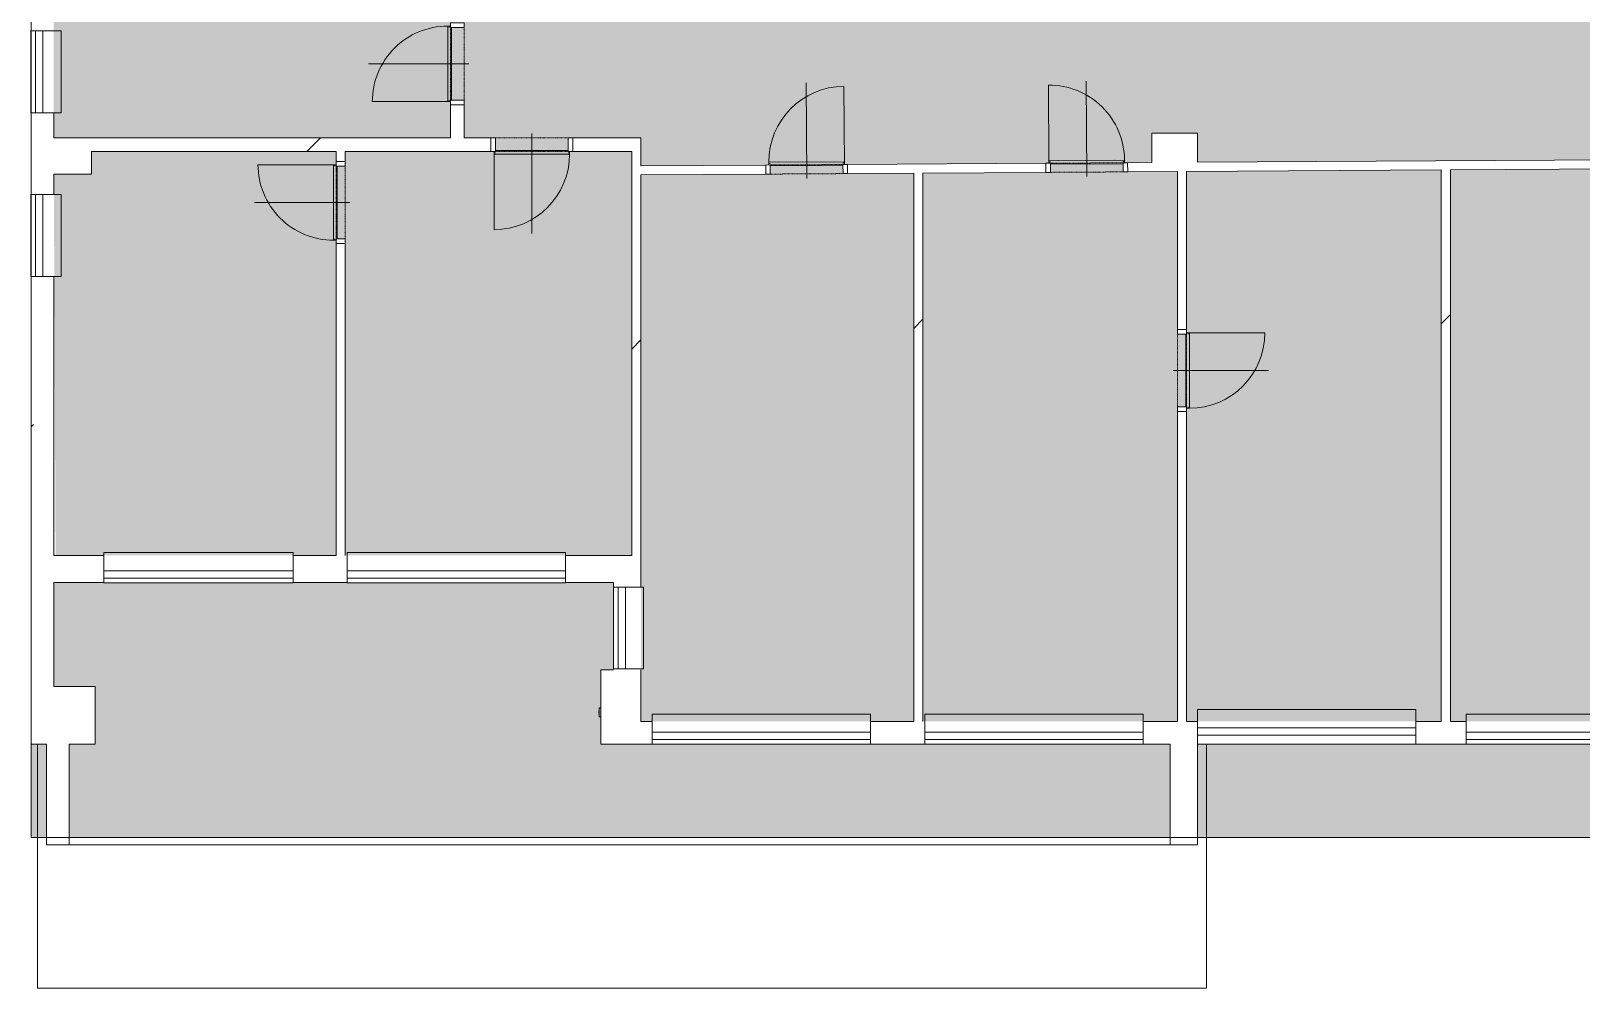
# Model space of a CAD drawing. Header units: millimetres. Extents: x 46521 to 256645, y -45352 to 20466.
# Drawn here: x 126568 to 143610, y -30617 to -20089 of the extents above; entities that cross this region are included whole.
import ezdxf

# ---------------------------------------------------------------- set-up
doc = ezdxf.new("R2010")
doc.units = ezdxf.units.MM
doc.linetypes.add('Čerchovaná se dvěma tečkami', pattern=[2.59, 1, -0.53, 0, -0.53, 0, -0.53])
for name, color, linetype, lineweight in [('A-DETL-GENF', 92, 'Continuous', 13), ('A-DETL-THIN', 151, 'Continuous', 13), ('A-DOOR', 31, 'Continuous', 13), ('A-DOOR-FRAM', 31, 'Continuous', 9), ('A-FLOR', 192, 'Continuous', 13), ('A-GENM', 13, 'Continuous', 13), ('A-GLAZ', 151, 'Continuous', 13), ('A-WALL', 113, 'Continuous', 13), ('A-WALL-PATT', 111, 'Continuous', 9), ('S-COLS', 52, 'Continuous', 13)]:
    doc.layers.add(name, color=color, linetype=linetype, lineweight=lineweight)
pattern_1 = [(45, (128025, 0), (-7184.2, 7184.2), []), (45, (130898, -3e-12), (-7184.2, 7184.2), []), (45, (136646, -7e-12), (-4310.5, 10058), [4064, -2032, 67.1, -1964.9])]

# ---------------------------------------------------------------- blocks, each defined once
blk = doc.blocks.new('DVERE_1k_oblozka - DD03_01_800x1970_koupelna-1549495-Mapka _ závislý 10')
at = {"layer": 'A-DOOR', "lineweight": 9}
for p, q in [((-415, 47), (-415, 907)), ((0, -103), (0, 947)), ((-400, 47), (-450, 47)), ((-450, 47), (-450, -53)), ((415, 77), (-415, 77)), ((-415, 77), (-415, 62)), ((-415, 62), (-400, 62)), ((-400, -53), (-400, 47)), ((-400, 37), (400, 37)), ((305, 77), (-305, 77)), ((400, 37), (400, 62)), ((400, 62), (415, 62)), ((450, 47), (400, 47)), ((400, 47), (400, -53)), ((415, 62), (415, 77)), ((415, 77), (415, 47)), ((450, -53), (450, 47)), ((-450, -53), (-400, -53)), ((400, -53), (450, -53))]:
    blk.add_line(p, q, dxfattribs=at)
at = {"layer": 'A-DOOR', "linetype": 'Čerchovaná se dvěma tečkami', "lineweight": 9}
for p, q in [((-400, 47), (400, 47)), ((-400, -53), (400, -53))]:
    blk.add_line(p, q, dxfattribs=at)
at = {"layer": 'A-DOOR', "lineweight": 9}
blk.add_arc((-415, 77), 830, 360, 90, dxfattribs=at)
at = {"layer": 'A-DOOR-FRAM'}
for p, q in [((-400, 47), (-450, 47)), ((-400, -53), (-400, 47)), ((400, 47), (400, -53)), ((400, 47), (450, 47)), ((-450, -53), (-400, -53)), ((450, -53), (400, -53))]:
    blk.add_line(p, q, dxfattribs=at)
blk = doc.blocks.new('DVERE_1k_oblozka - DD03_01_800x1970_koupelna-1549491-Mapka _ závislý 10')
at = {"layer": 'A-DOOR', "lineweight": 9}
for p, q in [((-450, 53), (-400, 53)), ((-450, -47), (-450, 53)), ((-400, 53), (-400, -47)), ((0, 103), (0, -947)), ((400, 53), (450, 53)), ((400, -47), (400, 53)), ((450, 53), (450, -47)), ((-400, -47), (-450, -47)), ((-415, -47), (-415, -907)), ((-415, -62), (-400, -62)), ((-415, -77), (-415, -62)), ((415, -77), (-415, -77)), ((-400, -37), (400, -37)), ((305, -77), (-305, -77)), ((450, -47), (400, -47)), ((400, -62), (415, -62)), ((415, -77), (415, -47)), ((415, -62), (415, -77))]:
    blk.add_line(p, q, dxfattribs=at)
at = {"layer": 'A-DOOR', "linetype": 'Čerchovaná se dvěma tečkami', "lineweight": 9}
for p, q in [((-400, 53), (400, 53)), ((-400, -47), (400, -47))]:
    blk.add_line(p, q, dxfattribs=at)
at = {"layer": 'A-DOOR', "lineweight": 9}
blk.add_arc((-415, -77), 830, 270, 0, dxfattribs=at)
at = {"layer": 'A-DOOR-FRAM'}
for p, q in [((-450, 53), (-400, 53)), ((-400, 53), (-400, -47)), ((400, -47), (400, 53)), ((450, 53), (400, 53)), ((-400, -47), (-450, -47)), ((400, -47), (450, -47))]:
    blk.add_line(p, q, dxfattribs=at)
blk = doc.blocks.new('DVERE_1k_oblozka - DD03_01_800x1970_koupelna-1549494-Mapka _ závislý 10')
at = {"layer": 'A-DOOR', "lineweight": 9}
for p, q in [((-450, 78), (-400, 78)), ((-450, -72), (-450, 78)), ((-400, 78), (-400, -72)), ((0, 128), (0, -972)), ((400, 78), (450, 78)), ((400, -72), (400, 78)), ((450, 78), (450, -72)), ((-400, -72), (-450, -72)), ((-415, -72), (-415, -932)), ((-415, -87), (-400, -87)), ((-415, -102), (-415, -87)), ((415, -102), (-415, -102)), ((-400, -62), (400, -62)), ((305, -102), (-305, -102)), ((450, -72), (400, -72)), ((400, -87), (415, -87)), ((415, -102), (415, -72)), ((415, -87), (415, -102))]:
    blk.add_line(p, q, dxfattribs=at)
at = {"layer": 'A-DOOR', "linetype": 'Čerchovaná se dvěma tečkami', "lineweight": 9}
for p, q in [((-400, 78), (400, 78)), ((-400, -72), (400, -72))]:
    blk.add_line(p, q, dxfattribs=at)
at = {"layer": 'A-DOOR', "lineweight": 9}
blk.add_arc((-415, -102), 830, 270, 0, dxfattribs=at)
at = {"layer": 'A-DOOR-FRAM'}
for p, q in [((-450, 78), (-400, 78)), ((-400, 78), (-400, -72)), ((400, -72), (400, 78)), ((450, 78), (400, 78)), ((-400, -72), (-450, -72)), ((400, -72), (450, -72))]:
    blk.add_line(p, q, dxfattribs=at)
blk = doc.blocks.new('DVERE_1k_oblozka - DD03_01_800x1970_koupelna-1549493-Mapka _ závislý 10')
at = {"layer": 'A-DOOR', "lineweight": 9}
for p, q in [((-415, 72), (-415, 932)), ((0, -128), (0, 972)), ((-400, 72), (-450, 72)), ((-450, 72), (-450, -78)), ((415, 102), (-415, 102)), ((-415, 102), (-415, 87)), ((-415, 87), (-400, 87)), ((-400, -78), (-400, 72)), ((-400, 62), (400, 62)), ((305, 102), (-305, 102)), ((400, 87), (415, 87)), ((450, 72), (400, 72)), ((400, 72), (400, -78)), ((415, 87), (415, 102)), ((415, 102), (415, 72)), ((450, -78), (450, 72)), ((-450, -78), (-400, -78)), ((400, -78), (450, -78))]:
    blk.add_line(p, q, dxfattribs=at)
at = {"layer": 'A-DOOR', "linetype": 'Čerchovaná se dvěma tečkami', "lineweight": 9}
for p, q in [((-400, 72), (400, 72)), ((-400, -78), (400, -78))]:
    blk.add_line(p, q, dxfattribs=at)
at = {"layer": 'A-DOOR', "lineweight": 9}
blk.add_arc((-415, 102), 830, 360, 90, dxfattribs=at)
at = {"layer": 'A-DOOR-FRAM'}
for p, q in [((-400, 72), (-450, 72)), ((-400, -78), (-400, 72)), ((400, 72), (400, -78)), ((400, 72), (450, 72)), ((-450, -78), (-400, -78)), ((450, -78), (400, -78))]:
    blk.add_line(p, q, dxfattribs=at)
blk = doc.blocks.new('DVERE_1k_oblozka - DD03_01_800x1970_koupelna-1549492-Mapka _ závislý 10')
at = {"layer": 'A-DOOR', "lineweight": 9}
for p, q in [((-450, 53), (-400, 53)), ((-450, -47), (-450, 53)), ((-400, 53), (-400, -47)), ((0, 103), (0, -947)), ((400, 53), (450, 53)), ((400, -47), (400, 53)), ((450, 53), (450, -47)), ((-400, -47), (-450, -47)), ((-415, -47), (-415, -907)), ((-415, -62), (-400, -62)), ((-415, -77), (-415, -62)), ((415, -77), (-415, -77)), ((-400, -37), (400, -37)), ((305, -77), (-305, -77)), ((450, -47), (400, -47)), ((400, -62), (415, -62)), ((415, -77), (415, -47)), ((415, -62), (415, -77))]:
    blk.add_line(p, q, dxfattribs=at)
at = {"layer": 'A-DOOR', "linetype": 'Čerchovaná se dvěma tečkami', "lineweight": 9}
for p, q in [((-400, 53), (400, 53)), ((-400, -47), (400, -47))]:
    blk.add_line(p, q, dxfattribs=at)
at = {"layer": 'A-DOOR', "lineweight": 9}
blk.add_arc((-415, -77), 830, 270, 0, dxfattribs=at)
at = {"layer": 'A-DOOR-FRAM'}
for p, q in [((-450, 53), (-400, 53)), ((-400, 53), (-400, -47)), ((400, -47), (400, 53)), ((450, 53), (400, 53)), ((-400, -47), (-450, -47)), ((400, -47), (450, -47))]:
    blk.add_line(p, q, dxfattribs=at)
blk = doc.blocks.new('DVERE_1k_oblozka - DD03_01_800x1970_koupelna-1549498-Mapka _ závislý 10')
at = {"layer": 'A-DOOR', "lineweight": 9}
for p, q in [((-415, 47), (-415, 907)), ((0, -103), (0, 947)), ((-400, 47), (-450, 47)), ((-450, 47), (-450, -53)), ((415, 77), (-415, 77)), ((-415, 77), (-415, 62)), ((-415, 62), (-400, 62)), ((-400, -53), (-400, 47)), ((-400, 37), (400, 37)), ((305, 77), (-305, 77)), ((400, 62), (415, 62)), ((450, 47), (400, 47)), ((400, 47), (400, -53)), ((415, 62), (415, 77)), ((415, 77), (415, 47)), ((450, -53), (450, 47)), ((-450, -53), (-400, -53)), ((400, -53), (450, -53))]:
    blk.add_line(p, q, dxfattribs=at)
at = {"layer": 'A-DOOR', "linetype": 'Čerchovaná se dvěma tečkami', "lineweight": 9}
for p, q in [((-400, 47), (400, 47)), ((-400, -53), (400, -53))]:
    blk.add_line(p, q, dxfattribs=at)
at = {"layer": 'A-DOOR', "lineweight": 9}
blk.add_arc((-415, 77), 830, 360, 90, dxfattribs=at)
at = {"layer": 'A-DOOR-FRAM'}
for p, q in [((-400, 47), (-450, 47)), ((-400, -53), (-400, 47)), ((400, 47), (400, -53)), ((400, 47), (450, 47)), ((-450, -53), (-400, -53)), ((450, -53), (400, -53))]:
    blk.add_line(p, q, dxfattribs=at)
blk = doc.blocks.new('OKNO_2k_nadsvetlik - OKNO_2k_nadsvetlik 2400 x 1850-V111-Mapka _ závislý 10')
at = {"layer": 'A-GLAZ', "lineweight": 9}
for p, q in [((-1200, 126), (1200, 126)), ((-1200, 75), (-1200, 126)), ((1200, 75), (-1200, 75)), ((-1200, 75), (1200, 75)), ((-1200, -5), (-1200, 75)), ((1200, 126), (1200, 75)), ((1200, 75), (1200, -5)), ((1200, -5), (-1200, -5))]:
    blk.add_line(p, q, dxfattribs=at)
blk = doc.blocks.new('parapet s nosem_vnitní - parapet s nosem_vnitní-1280305-Mapka _ závislý 10')
at = {"layer": 'A-GENM', "lineweight": 9}
for p, q in [((-1200, -190), (-1200, 0)), ((1200, 0), (1200, -190)), ((-1200, -190), (-1200, -200)), ((-1200, -200), (1200, -200)), ((-1200, -200), (1200, -200)), ((1200, -200), (1200, -190))]:
    blk.add_line(p, q, dxfattribs=at)
blk = doc.blocks.new('OKNO_2k_nadsvetlik - OKNO_2k_nadsvetlik 2400 x 1800-1972450-Mapka _ závislý 10')
at = {"layer": 'A-GLAZ', "color": 61, "lineweight": 9}
for p, q in [((-1200, 126), (1200, 126)), ((-1200, 25), (-1200, 126)), ((1200, 25), (-1200, 25)), ((-1200, 25), (1200, 25)), ((-1200, -55), (-1200, 25)), ((1200, 126), (1200, 25)), ((1200, 25), (1200, -55)), ((1200, -55), (-1200, -55))]:
    blk.add_line(p, q, dxfattribs=at)
blk = doc.blocks.new('parapet s nosem_vnitní - parapet s nosem_vnitní-V93-Mapka _ závislý 10')
at = {"layer": 'A-GENM', "color": 61, "lineweight": 9}
for p, q in [((-1200, -190), (-1200, 0)), ((1200, 0), (1200, -190)), ((-1200, -190), (-1200, -200)), ((-1200, -200), (1200, -200)), ((-1200, -200), (1200, -200)), ((1200, -200), (1200, -190))]:
    blk.add_line(p, q, dxfattribs=at)
blk = doc.blocks.new('OKNO_2k_nadsvetlik - OKNO_2k_nadsvetlik 2400 x 1800-2039437-Mapka _ závislý 10')
at = {"layer": 'A-GLAZ', "lineweight": 9}
for p, q in [((-1200, 126), (1200, 126)), ((-1200, 75), (-1200, 126)), ((1200, 75), (-1200, 75)), ((-1200, 75), (1200, 75)), ((-1200, -5), (-1200, 75)), ((1200, 126), (1200, 75)), ((1200, 75), (1200, -5)), ((1200, -5), (-1200, -5))]:
    blk.add_line(p, q, dxfattribs=at)
blk = doc.blocks.new('OKNO_1k_nadsvetlik - OKNO_1k_nadsvetlik_900 x 1700-1969443-Mapka _ závislý 10')
at = {"layer": 'A-GLAZ', "lineweight": 9}
for p, q in [((-450, 126), (450, 126)), ((-450, 75), (-450, 126)), ((450, 75), (-450, 75)), ((-450, 75), (450, 75)), ((-450, -5), (-450, 75)), ((450, 126), (450, 75)), ((450, 75), (450, -5)), ((450, -5), (-450, -5))]:
    blk.add_line(p, q, dxfattribs=at)
blk = doc.blocks.new('parapet s nosem_vnitní - parapet s nosem_vnitní-V77-Mapka _ závislý 10')
at = {"layer": 'A-GENM', "lineweight": 9}
for p, q in [((-450, -190), (-450, 0)), ((450, 0), (450, -190)), ((-450, -190), (-450, -200)), ((-450, -200), (450, -200)), ((-450, -200), (450, -200)), ((450, -200), (450, -190))]:
    blk.add_line(p, q, dxfattribs=at)
blk = doc.blocks.new('OKNO_2k_nadsvetlik - OKNO_2k_nadsvetlik 2080 x 1850-1972484-Mapka _ závislý 10')
at = {"layer": 'A-GLAZ', "lineweight": 9}
for p, q in [((-1040, 151), (1040, 151)), ((-1040, 100), (-1040, 151)), ((1040, 100), (-1040, 100)), ((-1040, 100), (1040, 100)), ((-1040, 20), (-1040, 100)), ((1040, 20), (-1040, 20)), ((1040, 151), (1040, 100)), ((1040, 100), (1040, 20))]:
    blk.add_line(p, q, dxfattribs=at)
blk = doc.blocks.new('parapet s nosem_vnitní - parapet s nosem_vnitní-1280332-Mapka _ závislý 10')
at = {"layer": 'A-GENM', "lineweight": 9}
for p, q in [((-1040, -190), (-1040, 0)), ((1040, 0), (1040, -190)), ((-1040, -190), (-1040, -200)), ((-1040, -200), (1040, -200)), ((-1040, -200), (1040, -200)), ((1040, -200), (1040, -190))]:
    blk.add_line(p, q, dxfattribs=at)
blk = doc.blocks.new('OKNO_2k_nadsvetlik - OKNO_2k_nadsvetlik 2400 x 1850-1972470-Mapka _ závislý 10')
at = {"layer": 'A-GLAZ', "lineweight": 9}
for p, q in [((-1200, 151), (1200, 151)), ((-1200, 100), (-1200, 151)), ((1200, 100), (-1200, 100)), ((-1200, 100), (1200, 100)), ((-1200, 20), (-1200, 100)), ((1200, 20), (-1200, 20)), ((1200, 151), (1200, 100)), ((1200, 100), (1200, 20))]:
    blk.add_line(p, q, dxfattribs=at)
blk = doc.blocks.new('Vypínač_venkovní_2 - Typ 1-1700573-Mapka _ závislý 10')
at = {"layer": 'A-GENM', "lineweight": 9}
for p, q in [((25, 240), (125, 240)), ((125, 240), (25, 240)), ((25, 240), (25, 220)), ((25, 220), (25, 240)), ((25, 220), (125, 220)), ((125, 220), (25, 220)), ((67, 243), (67, 240)), ((67, 243), (67, 240)), ((83, 243), (67, 243)), ((67, 240), (83, 240)), ((83, 240), (67, 240)), ((83, 240), (83, 243)), ((83, 240), (83, 243)), ((125, 220), (125, 240)), ((125, 220), (125, 240))]:
    blk.add_line(p, q, dxfattribs=at)
blk = doc.blocks.new('OKNO_1k_nadsvetlik - OKNO_1k_nadsvetlik_900 x 1850-2123857-Mapka _ závislý 10')
at = {"layer": 'A-GLAZ', "color": 61, "lineweight": 9}
for p, q in [((-450, 151), (450, 151)), ((-450, 100), (-450, 151)), ((450, 100), (-450, 100)), ((-450, 100), (450, 100)), ((-450, 20), (-450, 100)), ((450, 20), (-450, 20)), ((450, 151), (450, 100)), ((450, 100), (450, 20))]:
    blk.add_line(p, q, dxfattribs=at)
blk = doc.blocks.new('parapet s nosem_vnitní - parapet s nosem_vnitní-1280301-Mapka _ závislý 10')
at = {"layer": 'A-GENM', "color": 61, "lineweight": 9}
for p, q in [((-450, -190), (-450, 0)), ((450, 0), (450, -190)), ((-450, -190), (-450, -200)), ((-450, -200), (450, -200)), ((-450, -200), (450, -200)), ((450, -200), (450, -190))]:
    blk.add_line(p, q, dxfattribs=at)

msp = doc.modelspace()

# ---------------------------------------------------------------- hatches: boundary and pattern name
at = {"layer": 'A-DETL-GENF', "lineweight": 9}
h = msp.add_hatch(color=1, dxfattribs=at)
h.paths.add_polyline_path([(126739.3, -28962.3), (126739.3, -27933.8), (126569.3, -27933.8), (126569.3, -28962.3)])
h.paths.add_polyline_path([(131029.3, -28962.3), (139094.3, -28962.3), (139094.3, -27933.8), (132834.3, -27933.8), (132834.3, -27115.5), (132974.3, -27115.5), (132974.3, -26157.5), (126819.3, -26157.5), (126819.3, -27300), (127274.3, -27300), (127274.3, -27933.8), (126989.3, -27933.8), (126989.3, -28962.3)])
h.paths.add_polyline_path([(139394.3, -28962.3), (144784.1, -28962.3), (144784.1, -27933.8), (139394.3, -27933.8), (139394.3, -28338)])
h.paths.add_polyline_path([(173066.8, -17205.8), (173066.8, -17200.8), (172766.8, -17205.8)])
h.paths.add_polyline_path([(170378.8, -17205.8), (170378.8, -17520.8), (170058.8, -17520.8), (170058.8, -17205.8)])
h.paths.add_polyline_path([(167504.2, -10581.5), (167504.2, -10577.1), (167104.2, -10577.1)])
h.paths.add_polyline_path([(162868, -28812.5), (162868, -28277.5), (162968, -28277.5), (162968, -27406.7), (162843, -27406.7), (162843, -22812.5), (160788, -22812.5), (160788, -22712.5), (161815.5, -22712.5), (161815.5, -22544.8), (162040.5, -22544.8), (162040.5, -22712.5), (162843, -22712.5), (162843, -22382.3), (163497.3, -22382.3), (163497.3, -22532.3), (162968, -22532.3), (162968, -27156.7), (166153, -27156.7), (166153, -22532.3), (164297.3, -22532.3), (164297.3, -22382.3), (164717.3, -22382.3), (164717.3, -20532.3), (164273.3, -20532.3), (164273.3, -20432.3), (169288.3, -20432.3), (169288.3, -19232.3), (168928.3, -19232.3), (168928.3, -19132.3), (169538.3, -19132.3), (169538.3, -19579.6), (171678.3, -19579.6), (171678.3, -19829.6), (172478.3, -19829.6), (172478.3, -19579.6), (174618.3, -19579.6), (174618.3, -19829.6), (175518.3, -19829.6), (175518.3, -19579.6), (176761.8, -19579.6), (176761.8, -17452.4), (176383.5, -17455.7), (176381.3, -17205.8), (175814.3, -17205.8), (175814.3, -17500.8), (175514.3, -17500.8), (175514.3, -17205.8), (173066.8, -17205.8), (173066.8, -17500.8), (172766.8, -17500.8), (172766.8, -17205.8), (169493.3, -17205.8), (169493.3, -17957.1), (167662.2, -17957.1), (167662.2, -17269.7), (166524.2, -17269.7), (166524.2, -17944.7), (166424.2, -17944.7), (166424.2, -17169.7), (166954.2, -17169.7), (166954.2, -13702.1), (167104.2, -13702.1), (167104.2, -16585.8), (167504.2, -16585.8), (167504.2, -16955.8), (168816.4, -16955.8), (168755, -12682.4), (167874.2, -12686.3), (167873.8, -12586.6), (168774.3, -12582.3), (168755, -10573), (167504.2, -10584.2), (167504.2, -10977.1), (167104.2, -10977.1), (167104.2, -12590.2), (167273.8, -12590.9), (167273.8, -12689.4), (167104.2, -12690.9), (167104.2, -12902.1), (166954.2, -12902.1), (166954.2, -12690.9), (166565, -12690.9), (166564.6, -12592.8), (166954.2, -12590.2), (166954.2, -10585.2), (166784.1, -10577.1), (166782.9, -10406.4), (166732.8, -10392.4), (166732.4, -10372.1), (165082.6, -10372.1), (165082.5, -10417.9), (165032.9, -10418.2), (165034.2, -10598.2), (164603.3, -10622.1), (164635.1, -12601.9), (165088.6, -12599.7), (165089.1, -12699.7), (164635.1, -12701.9), (164705, -17272.1), (163239.9, -17272.1), (163239.9, -17972.1), (162829.9, -17972.1), (162829.9, -17272.1), (162739.9, -17272.1), (162739.9, -17172.1), (164603.5, -17172.1), (164503, -10601.8), (161511.8, -10622.1), (161511.8, -11022.1), (161111.8, -11022.1), (161111.8, -16631.1), (161531.8, -16631.1), (161531.8, -17172.1), (161939.9, -17172.1), (161939.9, -17272.1), (161859.9, -17272.1), (161859.9, -20886.6), (159979.3, -20879.4), (159979.9, -20729.2), (161759.9, -20729.4), (161759.9, -17272.1), (161111.8, -17272.1), (161111.8, -17584.7), (157294.9, -17584.7), (157294.9, -20718.5), (159079.9, -20725.4), (159079.3, -20875.6), (156088.4, -20863.7), (156089, -20713.7), (157194.9, -20713.9), (157194.9, -17584.7), (153970.9, -17584.7), (153970.9, -20705.3), (155189, -20710.1), (155188.4, -20860.1), (153670.9, -20854.1), (153670.9, -20036.3), (153038.4, -20036.3), (153038.4, -20245.5), (152758.2, -20235.7), (152761.7, -20135.8), (152938.4, -20135.8), (152938.4, -19936.3), (153870.9, -19936.3), (153870.9, -17584.7), (151335, -17584.7), (151335, -18746.3), (151817.2, -18746.3), (151781.4, -20101.5), (151962.2, -20107.8), (151958.7, -20207.8), (151282.2, -20184.2), (151317.6, -18846.3), (151050.9, -18846.3), (151050.9, -18746.3), (151235, -18746.3), (151235, -16829.6), (149525, -16829.6), (149525, -18186.3), (150156.2, -18186.3), (150156.2, -18746.3), (150450.9, -18746.3), (150450.9, -18846.3), (150156.2, -18846.3), (150156.2, -19546.3), (147554.1, -19546.3), (147554.1, -15711.9), (147654.1, -15711.9), (147654.1, -16229.6), (148684.1, -16229.6), (148684.1, -15869.6), (148784.1, -15869.6), (148784.1, -16679.6), (150825, -16679.6), (150825, -15947.1), (149881.6, -15947.1), (149881.6, -15711.9), (149981.6, -15711.9), (149981.6, -15847.1), (150925, -15851.8), (150925, -16679.6), (151235, -16679.6), (151235, -15010.1), (149981.6, -15010.1), (149981.6, -15111.9), (149881.6, -15111.9), (149881.6, -15010.1), (147654.1, -15010.1), (147654.1, -15111.9), (147554.1, -15111.9), (147554.1, -14801.9), (147654.1, -14801.9), (147654.1, -14910.1), (149881.6, -14910.1), (149881.6, -14700.1), (149981.6, -14716.7), (149981.6, -14910.1), (151235, -14910.1), (151235, -13920.1), (149981.6, -13920.1), (149981.6, -14100.1), (149881.6, -14100.1), (149881.6, -13920.1), (147654.1, -13920.1), (147654.1, -14201.9), (147554.1, -14201.9), (147554.1, -11677.5), (146217.2, -11677.5), (146217.2, -18362.5), (146267.2, -18362.5), (146267.2, -19013.3), (145881.9, -19013.3), (145881.9, -18913.3), (146117.2, -18913.3), (146117.2, -18362.5), (146067.2, -18343.3), (146062, -16403.3), (145186.8, -16403.3), (145186.8, -16443.3), (144852.2, -16443.3), (144852.2, -18243.3), (144932.2, -18243.3), (144932.2, -18913.3), (145081.9, -18913.3), (145081.9, -19013.3), (144060, -19013.3), (144060, -18913.3), (144832.2, -18913.3), (144832.2, -18343.3), (144752.2, -18343.3), (144752.2, -16443.3), (142010, -16443.3), (142010, -18913.3), (143360, -18913.3), (143353.9, -19013.3), (142010, -19013.3), (142010, -19651.8), (140860.5, -19656.1), (140860.5, -19506.1), (141560, -19503.5), (141560, -19143.3), (141860, -19143.3), (141860, -16443.3), (139256.8, -16443.3), (139245.7, -16843.3), (138856.8, -16843.3), (138856.8, -16443.3), (137494.1, -16443.3), (137494.1, -19518.9), (140060, -19509.3), (140060, -19659.2), (136644.7, -19671.9), (136644.1, -19522.1), (137394.1, -19518.9), (137394.1, -16443.3), (133281.8, -16443.3), (133281.8, -19534.9), (135844.1, -19525.3), (135844.7, -19675.1), (133181.8, -19685.2), (133181.8, -16843.3), (132846.8, -16843.3), (132846.8, -16143.3), (134117.5, -16140.2), (134117.5, -15478.3), (134457.5, -15478.3), (134457.5, -9996.2), (134047.5, -9996.2), (134047.5, -9446.2), (134457.5, -9446.2), (134457.5, -6966.2), (134027.5, -6966.2), (134027.5, -6451.2), (134457.5, -6451.2), (134457.5, -3625), (133767.5, -3625), (133767.5, -3525), (134457.5, -3525), (134457.5, -886.8), (133924.7, -886.8), (133924.7, -431.8), (128472.5, -431.8), (128472.5, -871.8), (128037.5, -890.9), (128037.5, -6443.2), (128457.5, -6443.2), (128457.5, -6963.2), (128037.5, -6963.2), (128037.5, -9240.2), (132630.9, -9183.6), (132630.9, -5995), (132720.4, -5994.7), (132734.5, -10326.7), (132634.7, -10327.1), (132630.9, -9283.6), (128472.5, -9340.2), (128472.5, -9908.2), (128037.5, -9908.2), (128037.5, -14261), (132647.5, -14199.3), (132637.5, -11127.1), (132737.3, -11126.7), (132747.5, -14299.3), (131340.6, -14319.1), (131340.6, -14534.9), (131240.6, -14534.9), (131240.6, -14319.1), (127682.5, -14376.8), (127682.5, -15446.9), (127706.5, -15451.8), (127707.5, -15451.8), (128492.5, -15451.8), (128492.5, -16130), (130785.6, -16130), (130785.6, -15402.4), (131340.6, -15402.4), (131330.6, -20050), (131180.6, -20050), (131180.6, -16430), (127234.3, -16430), (127234.3, -16830), (126819.3, -16830), (126819.3, -21265), (131180.6, -21265), (131180.6, -20850), (131330.6, -20850), (131330.6, -21265), (131674.3, -21265), (131674.3, -21415), (130023.7, -21415), (130023.7, -21575), (129923.7, -21575), (129923.7, -21415), (127234.3, -21415), (127234.3, -21665), (126819.3, -21665), (126838.9, -25857.5), (129923.7, -25857.5), (129923.7, -22375), (130023.7, -22375), (130023.7, -25857.5), (133174.3, -25857.5), (133174.3, -21415), (132474.3, -21415), (132474.3, -21265), (133274.3, -21265), (133274.3, -21571.7), (134695.7, -21563.2), (134696.4, -21662.9), (133274.3, -21671.7), (133274.3, -27683.8), (136274.3, -27683.8), (136274.3, -21653.1), (135496.3, -21653.1), (135495.7, -21557.9), (137775.7, -21543.7), (137775.7, -21643.7), (136374.3, -21653.1), (136374.3, -27683.8), (139174.3, -27683.8), (139174.3, -24224.3), (139274.3, -24224.3), (139274.3, -27683.8), (142074.3, -27683.8), (142074.3, -21617), (139274.3, -21635.1), (139274.3, -23424.3), (139174.3, -23424.3), (139174.3, -21635.1), (138576.3, -21634.4), (138576.3, -21538.8), (138892.5, -21527.4), (138892.5, -21212), (139392.5, -21212), (139392.5, -21533.7), (144834.1, -21499.9), (144834.1, -20299.4), (144934.1, -20299.4), (144934.1, -22382.5), (150977.2, -22382.5), (150977.2, -21322.5), (150897.2, -21322.5), (150897.2, -21222.5), (151327.2, -21222.5), (151327.2, -22712.5), (151571.2, -22712.5), (151570.3, -22812.5), (150977.2, -22812.5), (150977.2, -28812.5), (154071.2, -28812.5), (154071.2, -22812.5), (152371.2, -22812.5), (152371.2, -22712.5), (155191.2, -22712.5), (155191.2, -22812.5), (154171.2, -22812.5), (154171.2, -28812.5), (156873.5, -28812.5), (156873.5, -28417.5), (157273.5, -28417.5), (157273.5, -28812.5), (159768, -28812.5), (159786.6, -24292.5), (159868, -24292.5), (159868, -28812.5), (161840.7, -28812.5)])
h.paths.add_polyline_path([(144844.9, -27683.8), (144871.2, -27683.8), (144871.2, -27206.6), (145271.2, -27206.6), (145271.2, -24439.4), (144834.1, -24439.4), (144834.1, -21599.9), (142174.3, -21617), (142174.3, -27683.8), (144602.8, -27683.8)])
h.paths.add_polyline_path([(166278, -27156.7), (169288.3, -27156.7), (169288.3, -22765.8), (168873.3, -22765.8), (168873.3, -22365.8), (169288.3, -22365.8), (169288.3, -20532.3), (164817.3, -20532.3), (164817.3, -22382.3), (166278, -22382.3), (166278, -26067.8)])
h.paths.add_polyline_path([(146061.2, -25319.4), (146961.2, -25319.4), (146961.2, -25069.4), (149151.2, -25069.4), (149151.2, -25319.4), (150036.2, -25319.4), (150051.2, -25069.4), (150627.2, -25069.4), (150627.2, -22712.5), (150977.2, -22712.5), (150977.2, -22482.5), (144934.1, -22482.5), (144934.1, -24339.4), (145521.2, -24339.4), (145521.2, -25069.4), (146061.2, -25069.4)])
h.paths.add_polyline_path([(159868, -23492.5), (159768, -23492.5), (159768, -22812.5), (158568, -22812.5), (158568, -23462.5), (158468, -23462.5), (158468, -22812.5), (158418, -22812.5), (158418, -22712.5), (159988, -22712.5), (159988, -22812.5), (159868, -22812.5), (159868, -23442.5)])
h.paths.add_polyline_path([(156803.7, -22812.5), (155991.2, -22812.5), (155991.2, -22712.5), (156803.7, -22712.5), (156803.7, -22362.5), (157303.7, -22362.5), (157303.7, -22712.5), (157618, -22712.5), (157618, -22812.5), (157303.7, -22812.5)])
h.paths.add_polyline_path([(150297.2, -21322.5), (146012.2, -21322.5), (146012.2, -21222.5), (150297.2, -21222.5)])
h.paths.add_polyline_path([(151681.4, -20098), (151714.5, -18846.3), (151417.6, -18846.3), (151384.8, -20087.7), (151570.3, -20094.1)])
h.paths.add_polyline_path([(150029.2, -19446.3), (150056.2, -19446.3), (150056.2, -18286.3), (148856.2, -18286.3), (148856.2, -18686.3), (148756.2, -18686.3), (148756.2, -18286.3), (147654.1, -18286.3), (147654.1, -19446.3), (148756.2, -19446.3), (148756.2, -19286.3), (148856.2, -19286.3), (148856.2, -19446.3)])
h.paths.add_polyline_path([(167762.2, -19232.3), (164633.3, -19232.3), (164633.3, -19132.3), (168128.3, -19132.3), (168128.3, -19232.3), (168003, -19232.3)])
h.paths.add_polyline_path([(149225, -18186.3), (149225, -16779.6), (148684.1, -16779.6), (148684.1, -16329.6), (147654.1, -16329.6), (147654.1, -18186.3), (148856.2, -18186.3)])
h.paths.add_polyline_path([(169288.3, -17857.1), (169393.3, -17857.1), (169393.3, -17205.8), (167762.2, -17205.8), (167762.2, -17857.1), (168916.4, -17857.1)])
h.paths.add_polyline_path([(151650, -17334.7), (151650, -4240.9), (151585, -4240.9), (151570.3, -11622.8), (151485, -11605.8), (151235, -11605.8), (151235, -11479.2), (148851.8, -11479.2), (148851.8, -11379.2), (151235, -11379.2), (151235, -10845.8), (151189.3, -10845.8), (151189.3, -10445.8), (151235, -10445.8), (151235, -4240.9), (144827.5, -4240.9), (144827.5, -16143.3), (145186.8, -16143.3), (145186.8, -16253.3), (146067.2, -16253.3), (146067.2, -11527.5), (147554.1, -11527.5), (147554.1, -11379.2), (148051.8, -11379.2), (148051.8, -11479.2), (147654.1, -11479.2), (147654.1, -13770.1), (151235, -13770.1), (151235, -12505.8), (151570.3, -12484.5), (151585, -12480.8), (151585, -17334.7)])
h.paths.add_polyline_path([(175514.3, -17205.8), (175821, -17200.8), (175814.3, -17200.8), (175514.3, -17200.8)])
h.paths.add_polyline_path([(176111.8, -16955.8), (176111.8, -16583.6), (176511.8, -16583.6), (176511.8, -10920.5), (176111.8, -10920.5), (176111.8, -10523.2), (170524.9, -10564.9), (170524.8, -11196.4), (170430.7, -11196.3), (170428.4, -10951.7), (170107.5, -10951.7), (170104.8, -10563.9), (169954, -10564.9), (169952.8, -10384.9), (168852.8, -10392.4), (168839.8, -10932.6), (168858.3, -10917.8), (168884.6, -13547.4), (170452.1, -13507.5), (170452.1, -11997.1), (170538.1, -11997.2), (170536.8, -13605.3), (168884.6, -13647.4), (168916.4, -16955.8), (170136.8, -16955.8), (170136.8, -16555.8), (170536.8, -16555.8), (170553, -16955.8), (175814.3, -16955.8)])
h.paths.add_polyline_path([(131240.6, -15384.9), (131240.6, -15384.9), (131240.6, -15334.9), (131340.6, -15334.9), (131330.6, -15384.9)])
h.paths.add_polyline_path([(132617.7, -5195), (132612.2, -3525), (132967.5, -3525), (132967.5, -3625), (132712.5, -3625), (132712.5, -5194.7)])
at = {"layer": 'A-WALL-PATT'}
h = msp.add_hatch(dxfattribs=at)
h.set_pattern_fill('FP_56', color=256, angle=45, style=0, pattern_type=2)
h.set_pattern_definition(pattern_1)
h.paths.add_polyline_path([(126569.3, -27933.8), (126819.3, -27933.8), (126819.3, -22788.8), (126569.3, -22788.8), (126569.3, -27300)])
h.paths.add_polyline_path([(126569.3, -21888.8), (126819.3, -21888.8), (126805, -20988.8), (126569.3, -20988.8), (126569.3, -21665)])
h.paths.add_polyline_path([(126619.3, -20088.8), (126819.3, -20088.8), (126819.3, -16430), (126569.3, -16430), (126569.3, -20088.8)])
h = msp.add_hatch(dxfattribs=at)
h.set_pattern_fill('FP_55', color=256, angle=45, style=0, pattern_type=2)
h.set_pattern_definition(pattern_1)
h.paths.add_polyline_path([(131180.6, -21265), (131330.6, -21265), (131330.6, -20900), (131180.6, -20900)])
h.paths.add_polyline_path([(131330.6, -20000), (131330.6, -16430), (131180.6, -16430), (131180.6, -20000)])
h = msp.add_hatch(dxfattribs=at)
h.set_pattern_fill('FP_55', color=256, angle=45, style=0, pattern_type=2)
h.set_pattern_definition(pattern_1)
h.paths.add_polyline_path([(126921.1, -21665), (127234.3, -21665), (127234.3, -21265), (126819.3, -21265), (126819.3, -21665)])
h = msp.add_hatch(dxfattribs=at)
h.set_pattern_fill('FP_55', color=256, angle=45, style=0, pattern_type=2)
h.set_pattern_definition(pattern_1)
h.paths.add_polyline_path([(133274.3, -21415), (133274.3, -21265), (132524.3, -21265), (132524.3, -21415), (133174.3, -21415)])
h.paths.add_polyline_path([(127234.3, -21415), (131624.3, -21415), (131624.3, -21265), (127234.3, -21265)])
h = msp.add_hatch(dxfattribs=at)
h.set_pattern_fill('FP_55', color=256, angle=45, style=0, pattern_type=2)
h.set_pattern_definition(pattern_1)
h.paths.add_polyline_path([(130023.7, -25857.5), (130023.7, -22425), (129923.7, -22425), (129923.7, -25857.5)])
h.paths.add_polyline_path([(130023.7, -21525), (130023.7, -21415), (129923.7, -21415), (129923.7, -21525)])
h = msp.add_hatch(dxfattribs=at)
h.set_pattern_fill('FP_55', color=256, angle=45, style=0, pattern_type=2)
h.set_pattern_definition(pattern_1)
h.paths.add_polyline_path([(133274.3, -25857.5), (133274.3, -21415), (133174.3, -21415), (133174.3, -25857.5)])
h = msp.add_hatch(dxfattribs=at)
h.set_pattern_fill('FP_63', color=256, angle=45, style=0, pattern_type=2)
h.set_pattern_definition([(45.356, (128025, 0), (-7228.7, 7139.4), []), (45.356, (130898, 18), (-7228.7, 7139.4), []), (45.356, (136646, 54), (-4373, 10031), [4064, -2032, 67, -1965])])
h.paths.add_polyline_path([(133274.3, -21671.7), (134646.4, -21662.9), (134645.7, -21563.2), (133274.3, -21571.7), (133274.3, -21663.2)])
h.paths.add_polyline_path([(135546.3, -21657.6), (137726.3, -21644.1), (137725.7, -21544.1), (135545.7, -21557.9), (135546.3, -21653.1)])
h.paths.add_polyline_path([(138626.3, -21638.5), (144834.1, -21599.9), (144834.1, -21499.9), (139392.5, -21533.7), (139392.5, -21562), (138892.5, -21562), (138892.5, -21536.8), (138625.7, -21538.5), (138625.8, -21562)])
h = msp.add_hatch(dxfattribs=at)
h.set_pattern_fill('FP_55', color=256, angle=45, style=0, pattern_type=2)
h.set_pattern_definition(pattern_1)
h.paths.add_polyline_path([(139274.3, -27683.8), (139274.3, -24274.3), (139174.3, -24274.3), (139174.3, -27683.8), (139245.7, -27683.8)])
h.paths.add_polyline_path([(139274.3, -23374.3), (139274.3, -21634.4), (139174.3, -21635.1), (139174.3, -23374.3), (139245.7, -23374.3)])
h = msp.add_hatch(dxfattribs=at)
h.set_pattern_fill('FP_55', color=256, angle=45, style=0, pattern_type=2)
h.set_pattern_definition(pattern_1)
h.paths.add_polyline_path([(142074.3, -27683.8), (142174.3, -27683.8), (142174.3, -21616.4), (142074.3, -21617), (142074.3, -26067.8)])
h = msp.add_hatch(dxfattribs=at)
h.set_pattern_fill('FP_55', color=256, angle=45, style=0, pattern_type=2)
h.set_pattern_definition(pattern_1)
h.paths.add_polyline_path([(136274.3, -27683.8), (136374.3, -27683.8), (136374.3, -21652.4), (136274.3, -21653.1), (136274.3, -26067.8)])
h = msp.add_hatch(dxfattribs=at)
h.set_pattern_fill('FP_61', color=256, angle=45, style=0, pattern_type=2)
h.set_pattern_definition(pattern_1)
h.paths.add_polyline_path([(126819.3, -26157.5), (127369.3, -26157.5), (127369.3, -25857.5), (126819.3, -25857.5)])
h.paths.add_polyline_path([(129449.3, -26157.5), (130043.7, -26157.5), (130023.7, -25857.5), (129449.3, -25857.5), (129449.3, -26107.5)])
h.paths.add_polyline_path([(132974.3, -26157.5), (133274.3, -26157.5), (133274.3, -25857.5), (132443.7, -25857.5), (132443.7, -26157.5)])
h = msp.add_hatch(dxfattribs=at)
h.set_pattern_fill('FP_55', color=256, angle=45, style=0, pattern_type=2)
h.set_pattern_definition([(45, (128025, 0), (-7184.2, 7184.2), []), (45, (130898, -2e-12), (-7184.2, 7184.2), []), (45, (136646, -6e-12), (-4310.5, 10058), [4064, -2032, 67, -1965])])
h.paths.add_polyline_path([(133274.3, -26207.5), (133274.3, -26157.5), (132974.3, -26157.5), (132974.3, -26207.5), (133104.3, -26207.5)])
h = msp.add_hatch(dxfattribs=at)
h.set_pattern_fill('FP_55', color=256, angle=45, style=0, pattern_type=2)
h.set_pattern_definition(pattern_1)
h.paths.add_polyline_path([(132834.3, -27933.8), (133274.3, -27933.8), (133274.3, -27115.5), (132834.3, -27115.5), (132834.3, -27683.8)])
h = msp.add_hatch(dxfattribs=at)
h.set_pattern_fill('FP_56', color=256, angle=45, style=0, pattern_type=2)
h.set_pattern_definition(pattern_1)
h.paths.add_polyline_path([(126989.3, -27933.8), (127274.3, -27933.8), (127274.3, -27300), (126819.3, -27300), (126819.3, -27933.8), (126921.1, -27933.8)])
h = msp.add_hatch(dxfattribs=at)
h.set_pattern_fill('FP_55', color=256, angle=45, style=0, pattern_type=2)
h.set_pattern_definition(pattern_1)
h.paths.add_polyline_path([(133397.1, -27933.8), (133397.1, -27683.8), (133274.3, -27683.8), (133274.3, -27933.8)])
h.paths.add_polyline_path([(145521.2, -27933.8), (145521.2, -27683.8), (144749, -27683.8), (144749, -27933.8), (145271.2, -27933.8)])
h.paths.add_polyline_path([(136374.3, -27933.8), (136397.1, -27933.8), (136374.3, -27683.8), (135797.1, -27683.8), (135797.1, -27933.8), (136274.3, -27933.8)])
h.paths.add_polyline_path([(139245.7, -27933.8), (139394.3, -27933.8), (139394.3, -27683.8), (138797.1, -27683.8), (138797.1, -27933.8), (139174.3, -27933.8)])
h.paths.add_polyline_path([(142349, -27933.8), (142349, -27683.8), (141794.3, -27683.8), (141794.3, -27933.8), (142174.3, -27933.8)])
h = msp.add_hatch(dxfattribs=at)
h.set_pattern_fill('FP_56', color=256, angle=45, style=0, pattern_type=2)
h.set_pattern_definition(pattern_1)
h.paths.add_polyline_path([(126989.3, -29041.8), (126989.3, -27933.8), (126739.3, -27933.8), (126739.3, -29041.8), (126921.1, -29041.8)])
h = msp.add_hatch(dxfattribs=at)
h.set_pattern_fill('FP_55', color=256, angle=45, style=0, pattern_type=2)
h.set_pattern_definition(pattern_1)
h.paths.add_polyline_path([(139394.3, -29041.8), (139394.3, -27933.8), (139094.3, -27933.8), (139094.3, -29041.8), (139245.7, -29041.8)])
at = {"layer": 'S-COLS', "lineweight": 9}
h = msp.add_hatch(dxfattribs=at)
h.set_pattern_fill('FP_97', color=256, style=0, pattern_type=2)
h.set_pattern_definition([(45, (128025, 0), (-7184, 7184), []), (45, (130898, 0), (-7184, 7184), []), (45, (136646, 0), (-4310.5, 10058), [4064, -2032, 67, -1965])])
h.paths.add_polyline_path([(139245.7, -21562), (139392.5, -21562), (139392.5, -21212), (138892.5, -21212), (138892.5, -21562)])

# ---------------------------------------------------------------- linework, layer by layer
at = {"layer": 'A-DETL-THIN', "lineweight": 9}
for p, q in [((126569.3, -16142.3), (126569.3, -28962.3)), ((126569.3, -28962.3), (144784.1, -28962.3))]:
    msp.add_line(p, q, dxfattribs=at)
at = {"layer": 'A-FLOR', "lineweight": 9}
for p, q in [((126639.3, -30617.1), (126639.3, -27933.8)), ((139494.3, -27934.8), (139494.3, -30617.1)), ((126989.3, -29041.8), (139094.3, -29041.8)), ((139494.3, -30617.1), (126639.3, -30617.1))]:
    msp.add_line(p, q, dxfattribs=at)
at = {"layer": 'A-WALL', "lineweight": 9}
for p, q in [((126569.3, -16140), (126569.3, -20088.8)), ((131180.6, -20900), (131180.6, -21265)), ((131330.6, -21265), (131330.6, -20900)), ((126569.3, -20988.8), (126569.3, -21888.8)), ((126819.3, -21265), (126819.3, -20988.8)), ((131180.6, -21265), (126819.3, -21265)), ((131624.3, -21265), (131330.6, -21265)), ((133274.3, -21265), (132524.3, -21265)), ((133274.3, -21571.7), (133274.3, -21265)), ((127234.3, -21665), (127234.3, -21415)), ((127234.3, -21415), (129923.7, -21415)), ((129923.7, -21415), (129923.7, -21525)), ((130023.7, -21415), (131624.3, -21415)), ((130023.7, -21525), (130023.7, -21415)), ((132524.3, -21415), (133174.3, -21415)), ((133174.3, -21415), (133174.3, -25857.5)), ((134645.7, -21563.2), (133274.3, -21571.7)), ((137725.7, -21544.1), (135545.7, -21557.6)), ((138892.5, -21536.8), (138625.7, -21538.5)), ((138626.3, -21638.5), (139174.3, -21635.1)), ((139174.3, -21635.1), (139174.3, -23374.3)), ((139274.3, -21634.4), (142074.3, -21617)), ((139274.3, -23374.3), (139274.3, -21634.4)), ((144834.1, -21499.9), (139392.5, -21533.7)), ((142074.3, -21617), (142074.3, -27683.8)), ((142174.3, -21616.4), (144834.1, -21599.9)), ((142174.3, -27683.8), (142174.3, -21616.4)), ((126819.3, -21888.8), (126819.3, -21665)), ((126819.3, -21665), (127234.3, -21665)), ((133274.3, -21671.7), (134646.4, -21663.2)), ((133274.3, -26207.5), (133274.3, -21671.7)), ((135546.3, -21657.6), (136274.3, -21653.1)), ((136274.3, -21653.1), (136274.3, -27683.8)), ((136374.3, -21652.4), (137726.3, -21644.1)), ((136374.3, -27683.8), (136374.3, -21652.4)), ((129923.7, -22425), (129923.7, -25857.5)), ((130023.7, -25857.5), (130023.7, -22425)), ((126569.3, -22788.8), (126569.3, -27933.8)), ((126819.3, -25857.5), (126819.3, -22788.8)), ((139174.3, -24274.3), (139174.3, -27683.8)), ((139274.3, -27683.8), (139274.3, -24274.3)), ((127369.3, -25857.5), (126819.3, -25857.5)), ((129923.7, -25857.5), (129449.3, -25857.5)), ((133174.3, -25857.5), (132443.7, -25857.5)), ((126819.3, -27300), (126819.3, -26157.5)), ((126819.3, -26157.5), (127369.3, -26157.5)), ((129449.3, -26157.5), (130043.7, -26157.5)), ((132443.7, -26157.5), (132974.3, -26157.5)), ((132974.3, -26157.5), (132974.3, -26207.5)), ((132834.3, -27115.5), (132834.3, -27933.8)), ((132974.3, -27115.5), (132834.3, -27115.5)), ((133274.3, -27683.8), (133274.3, -27115.5)), ((127274.3, -27300), (126819.3, -27300)), ((127274.3, -27933.8), (127274.3, -27300)), ((133397.1, -27683.8), (133274.3, -27683.8)), ((136274.3, -27683.8), (135797.1, -27683.8)), ((139174.3, -27683.8), (138797.1, -27683.8)), ((139394.3, -27683.8), (139274.3, -27683.8)), ((142074.3, -27683.8), (141794.3, -27683.8)), ((142349, -27683.8), (142174.3, -27683.8)), ((126569.3, -27933.8), (126739.3, -27933.8)), ((126739.3, -27933.8), (126739.3, -29041.8)), ((126989.3, -29041.8), (126989.3, -27933.8)), ((126989.3, -27933.8), (127274.3, -27933.8)), ((132834.3, -27933.8), (133397.1, -27933.8)), ((135797.1, -27933.8), (136397.1, -27933.8)), ((138797.1, -27933.8), (139094.3, -27933.8)), ((139094.3, -27933.8), (139094.3, -29041.8)), ((139394.3, -29041.8), (139394.3, -27934.8)), ((141794.3, -27933.8), (142349, -27933.8)), ((126739.3, -29041.8), (126989.3, -29041.8)), ((139094.3, -29041.8), (139394.3, -29041.8))]:
    msp.add_line(p, q, dxfattribs=at)
at = {"layer": 'S-COLS', "lineweight": 9}
for p, q in [((139392.5, -21212), (138892.5, -21212)), ((138892.5, -21212), (138892.5, -21536.8)), ((139392.5, -21533.7), (139392.5, -21212))]:
    msp.add_line(p, q, dxfattribs=at)

# ---------------------------------------------------------------- block references
at = {"layer": 'A-DOOR', "lineweight": 9}
for name, p, rotation in [('DVERE_1k_oblozka - DD03_01_800x1970_koupelna-1549493-Mapka _ závislý 10', (131252.8, -20450), 89.99999999999993), ('DVERE_1k_oblozka - DD03_01_800x1970_koupelna-1549491-Mapka _ závislý 10', (135096, -21607.5), 180.355931784545), ('DVERE_1k_oblozka - DD03_01_800x1970_koupelna-1549495-Mapka _ závislý 10', (138176, -21588.4), 0.355931784544985), ('DVERE_1k_oblozka - DD03_01_800x1970_koupelna-1549492-Mapka _ závislý 10', (129970.8, -21975), 269.9999999999999), ('DVERE_1k_oblozka - DD03_01_800x1970_koupelna-1549498-Mapka _ závislý 10', (139227.2, -23824.3), 269.9999999999999)]:
    msp.add_blockref(name, p, dxfattribs=dict(at, rotation=rotation))
msp.add_blockref('DVERE_1k_oblozka - DD03_01_800x1970_koupelna-1549494-Mapka _ závislý 10', (132074.3, -21342.9), dxfattribs=at)
at = {"layer": 'A-GENM', "lineweight": 9}
for name, p, rotation in [('parapet s nosem_vnitní - parapet s nosem_vnitní-V77-Mapka _ závislý 10', (126699.3, -20538.8), 89.99999999999991), ('parapet s nosem_vnitní - parapet s nosem_vnitní-V77-Mapka _ závislý 10', (126699.3, -22338.8), 89.99999999999991), ('parapet s nosem_vnitní - parapet s nosem_vnitní-1280332-Mapka _ závislý 10', (128409.3, -26027.5), 180), ('parapet s nosem_vnitní - parapet s nosem_vnitní-1280305-Mapka _ závislý 10', (131243.7, -26027.5), 180), ('Vypínač_venkovní_2 - Typ 1-1700573-Mapka _ závislý 10', (133054.3, -27658.8), 89.9999999999999), ('parapet s nosem_vnitní - parapet s nosem_vnitní-1280305-Mapka _ závislý 10', (134597.1, -27803.8), 180), ('parapet s nosem_vnitní - parapet s nosem_vnitní-1280305-Mapka _ závislý 10', (137597.1, -27803.8), 180), ('parapet s nosem_vnitní - parapet s nosem_vnitní-1280305-Mapka _ závislý 10', (143549, -27803.8), 180)]:
    msp.add_blockref(name, p, dxfattribs=dict(at, rotation=rotation))
at = {"layer": 'A-GENM', "color": 61, "lineweight": 9}
for name, p, rotation in [('parapet s nosem_vnitní - parapet s nosem_vnitní-1280301-Mapka _ závislý 10', (133104.3, -26657.5), 90), ('parapet s nosem_vnitní - parapet s nosem_vnitní-V93-Mapka _ závislý 10', (140594.3, -27753.8), 180)]:
    msp.add_blockref(name, p, dxfattribs=dict(at, rotation=rotation))
at = {"layer": 'A-GLAZ', "lineweight": 9}
for name, p, rotation in [('OKNO_1k_nadsvetlik - OKNO_1k_nadsvetlik_900 x 1700-1969443-Mapka _ závislý 10', (126694.3, -20538.8), 89.99999999999991), ('OKNO_1k_nadsvetlik - OKNO_1k_nadsvetlik_900 x 1700-1969443-Mapka _ závislý 10', (126694.3, -22338.8), 89.99999999999991), ('OKNO_2k_nadsvetlik - OKNO_2k_nadsvetlik 2080 x 1850-1972484-Mapka _ závislý 10', (128409.3, -26007.5), 180), ('OKNO_2k_nadsvetlik - OKNO_2k_nadsvetlik 2400 x 1850-1972470-Mapka _ závislý 10', (131243.7, -26007.5), 180), ('OKNO_2k_nadsvetlik - OKNO_2k_nadsvetlik 2400 x 1850-V111-Mapka _ závislý 10', (134597.1, -27808.8), 180), ('OKNO_2k_nadsvetlik - OKNO_2k_nadsvetlik 2400 x 1850-V111-Mapka _ závislý 10', (137597.1, -27808.8), 180), ('OKNO_2k_nadsvetlik - OKNO_2k_nadsvetlik 2400 x 1800-2039437-Mapka _ závislý 10', (143549, -27808.8), 180)]:
    msp.add_blockref(name, p, dxfattribs=dict(at, rotation=rotation))
at = {"layer": 'A-GLAZ', "color": 61, "lineweight": 9}
for name, p, rotation in [('OKNO_1k_nadsvetlik - OKNO_1k_nadsvetlik_900 x 1850-2123857-Mapka _ závislý 10', (133124.3, -26657.5), 90), ('OKNO_2k_nadsvetlik - OKNO_2k_nadsvetlik 2400 x 1800-1972450-Mapka _ závislý 10', (140594.3, -27808.8), 180)]:
    msp.add_blockref(name, p, dxfattribs=dict(at, rotation=rotation))

doc.saveas('drawing.dxf')
